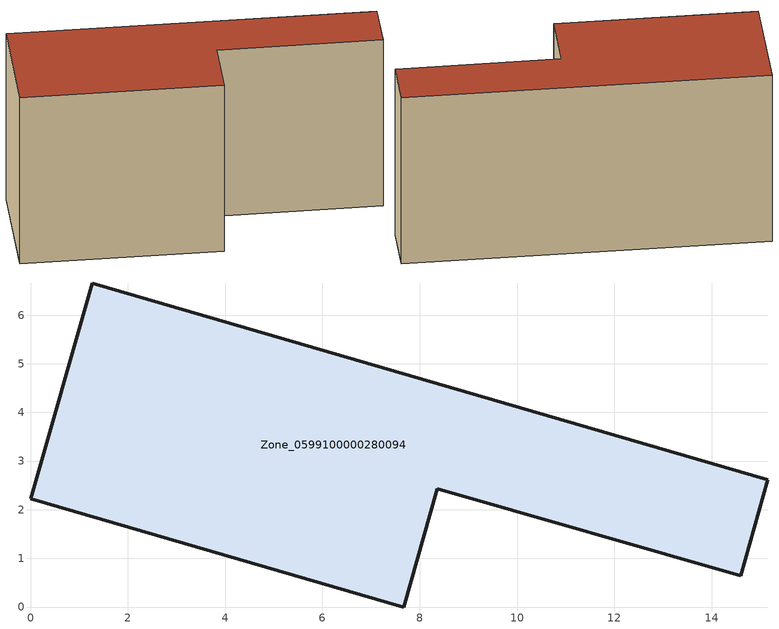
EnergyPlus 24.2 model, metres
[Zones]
Zone_0599100000280094
 floor ground (C_G): 0,2.23 1.27,6.66 15.16,2.61 14.6,0.64 8.36,2.43 7.67,0 z0
 wall outside (C_F): 1.27,6.66 0,2.23 7.67,0 8.36,2.43 14.6,0.64 15.16,2.61 1.27,6.66 z0:7.65
 roof outside (C_R): 15.16,2.61 1.27,6.66 0,2.23 7.67,0 8.36,2.43 14.6,0.64 z7.65
[BUILDING]
Pand.0599100000280094: North Axis=0; Terrain=City; Loads Convergence Tolerance Value=0.04; Temperature Convergence Tolerance Value=0.4; Solar Distribution=FullExterior; Maximum Number of Warmup Days=25; Minimum Number of Warmup Days=1
[Site:Location]
Rotterdam.The.Hague.AP_ZH_NLD Design_Conditions: Latitude=51.96; Longitude=4.45; Time Zone=1; Elevation=-4.5
[SITE:GROUNDTEMPERATURE:BUILDINGSURFACE]
18, 18, 18, 18, 18, 18, 18, 18, 18, 18, 18, 18
[MATERIAL] Thermal Absorptance=0.9; Solar Absorptance=0.7; Visible Absorptance=0.7
Name | Roughness | Thickness | Conductivity | Density | Specific Heat
G.TI.1946 | MediumSmooth | 0.15 | 1 | 540 | 1210
F.TI.1946 | Rough | 0.3 | 0.857143 | 1920 | 840
R.TI.1946 | MediumRough | 0.2 | 0.1 | 1500 | 1000
[CONSTRUCTION]
C_G: G.TI.1946
C_F: F.TI.1946
C_R: R.TI.1946
[ZONE]
Zone_0599100000280094: Type=1; Multiplier=1; Ceiling Height=Autocalculate; Volume=Autocalculate; Floor Area=autocalculate; Part of Total Floor Area=Yes
[ZONEINFILTRATION:DESIGNFLOWRATE]
Infil_Zone_0599100000280094: Zone or ZoneList or Space or SpaceList=Zone_0599100000280094; Schedule=AlwaysOn; Design Flow Rate Calculation Method=Flow/Area; Flow Rate per Floor Area=0.003; Constant Term Coefficient=1; Temperature Term Coefficient=0; Velocity Term Coefficient=0; Velocity Squared Term Coefficient=0
[HVACTEMPLATE:ZONE:IDEALLOADSAIRSYSTEM]
Zone_0599100000280094: Maximum Heating Supply Air Temperature=50; Minimum Cooling Supply Air Temperature=13; Maximum Heating Supply Air Humidity Ratio=0.0156; Minimum Cooling Supply Air Humidity Ratio=0.0077; Heating Limit=NoLimit; Cooling Limit=NoLimit; Dehumidification Control Type=ConstantSensibleHeatRatio; Cooling Sensible Heat Ratio=0.7; Dehumidification Setpoint=60; Humidification Control Type=None; Humidification Setpoint=30; Outdoor Air Method=None; Outdoor Air Flow Rate per Person=0.00944; Outdoor Air Flow Rate per Zone Floor Area=0; Outdoor Air Flow Rate per Zone=0; Demand Controlled Ventilation Type=None; Outdoor Air Economizer Type=NoEconomizer; Heat Recovery Type=None; Sensible Heat Recovery Effectiveness=0.7; Latent Heat Recovery Effectiveness=0.65
[ZONECONTROL:THERMOSTAT]
ThermostatControl_Zone_0599100000280094: Zone or ZoneList=Zone_0599100000280094; Control Type Schedule=DualSetpointControlType; Control 1=Thermostat_Zone_0599100000280094; Temperature Difference Between Cutout And Setpoint=0
[THERMOSTATSETPOINT:DUALSETPOINT]
Thermostat_Zone_0599100000280094: Heating Setpoint Temperature Schedule=HeatingSetpoint_Zone_0599100000280094; Cooling Setpoint Temperature Schedule=CoolingSetpoint_Zone_0599100000280094
[SCHEDULE:COMPACT]
HeatingSetpoint_Zone_0599100000280094: Through: 12/31, For: AllDays, Until: 24:00, 21
CoolingSetpoint_Zone_0599100000280094: Through: 12/31, For: AllDays, Until: 24:00, 24
DualSetpointControlType: Through: 12/31, For: AllDays, Until: 24:00, 4
AlwaysOn: Through: 12/31, For: AllDays, Until: 24:00, 1
